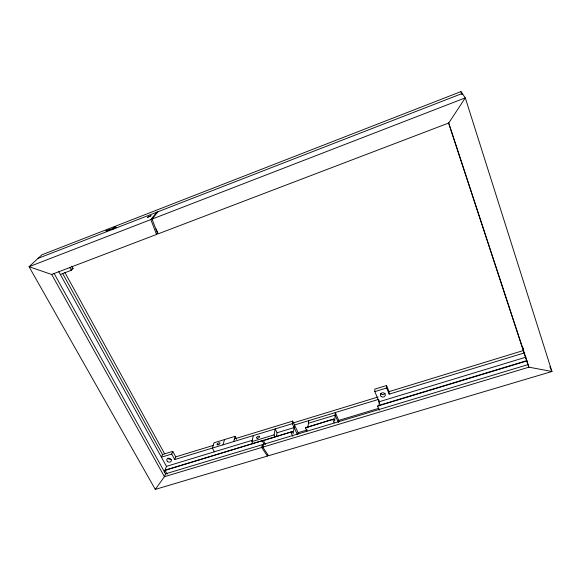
<?xml version="1.0" encoding="UTF-8"?>
<svg xmlns="http://www.w3.org/2000/svg" width="581" height="581" viewBox="0 0 581 581"><rect width="100%" height="100%" fill="white"/><g stroke="black" fill="none" stroke-linecap="round" stroke-linejoin="round"><path stroke-width="0.87" d="M338.665 422.14L338.767 420.404L335.288 412.561L334.714 421.036L333.821 419.039L306.753 427.224L305.497 427.928L306.971 431.102M307.879 427.5L308.729 420.644M297.864 434.435L298.111 432.671L292.686 421.109L234.404 438.938M294.502 424.98L293.194 433.571L292.265 431.61L265.009 439.861L263.491 440.638L265.394 444.523M297.37 434.544L292.279 423.702L292.686 421.109M276.433 436.2L277.072 432.765L275.22 428.909L274.065 434.886L275.009 436.832M116.055 227.796L115.256 226.241L41.934 254.798L29.05 266.723L155.28 489.398L267.391 456.078L267.739 454.313M549.815 366.705L551.95 371.499L268.502 455.744L262.801 447.138L263.389 444.363L527.926 364.643L528.921 367.17L551.95 371.499L465.287 97.862L460.958 91.602L116.396 225.798L113.346 229.103M267.391 456.078L261.675 447.479L262.271 444.697L165.527 473.849L164.423 476.703L155.28 489.398M253.069 443.913L251.922 441.604L253.331 435.583M233.678 441.582L235.116 436.316L214.019 442.787L212.37 448.082L214.316 451.822M222.988 444.843L224.535 439.563M292.279 423.702L174.736 459.564L175.76 456.877L172.76 451.364L162.498 454.524L161.402 457.203L171.715 454.037L172.76 451.364M164.227 472.092L166.464 466.354L58.674 271.465M448.743 123.012L465.287 97.862L152.062 219.102L157.749 234.005L448.743 123.012L528.921 367.17L262.801 447.138M109.62 229.488C99.402 233.431 113.113 228.696 113.738 227.883M156.848 212.196L150.842 219.574L29.05 266.723L51.673 274.464L156.529 234.47L157.858 232.698L156.042 229.023M152.062 219.102L158.032 211.731M112.191 229.553L115.256 226.241M60.337 274.464L71.34 270.281L73.083 268.422L71.848 266.163M379.313 410.222L377.592 406.119L378.384 405.553L526.778 360.641M305.497 427.928L333.821 419.039M263.491 440.638L292.265 431.61M165.062 470.414L263.905 440.195L167.168 469.47L165.062 470.414L167.117 474.118M38.077 258.363L462.251 93.468M71.398 269.061L73.083 268.422M524.752 352.769L389.176 394.136L389.045 391.63L386.539 385.515L374.789 389.132L374.839 391.623L379.742 403.388M374.839 391.623L386.655 387.992L386.539 385.515M175.76 456.877L213.198 445.424M389.045 391.63L523.808 350.401M293.26 422.895L378.064 397.005M294.313 425.038L378.551 399.387M166.464 466.354L252.212 440.311M277.072 432.765L294.102 427.587M308.402 423.244L335.114 415.132L338.258 422.227M379.073 401.783L526.066 357.133M251.922 441.604L274.065 434.886M377.592 406.119L527.127 360.881M298.111 432.671L307.284 429.904M338.767 420.404L378.914 408.29M261.675 447.479L164.423 476.703L51.673 274.464M54.026 273.31L165.527 473.849M62.574 273.382L162.716 454.93M64.752 272.264L164.648 453.826M69.691 267.26L71.34 270.281M171.715 454.037L174.736 459.564M235.116 436.316L236.627 439.316M262.271 444.697L263.346 446.891M262.372 440.972L263.905 444.08M290.914 432.337L292.78 436.28M332.739 419.685L334.169 422.903M386.655 387.992L389.176 394.136M150.842 219.574L156.529 234.47M522.472 346.334L523.278 348.774M448.459 122.707L527.926 364.643M461.597 92.532L462.149 94.26M460.958 91.602L461.779 94.187M379.023 400.091L379.19 405.93M261.457 440.623A1.692 0.799 -27.2 0 1 261.356 440.885M258.385 441.778A1.692 0.799 -27.2 0 1 258.538 441.226M385 393.337A2.491 2.15 0.5 0 1 380.708 393.627M171.134 459.353A2.317 1.888 18.4 0 1 168.083 458.155M150.973 215.711L147.523 217.33L150.973 215.711M257.339 438.285A1.699 0.792 -27.2 0 0 259.576 436.6A1.699 0.792 -27.2 0 0 257.172 436.854A1.699 0.792 -27.2 0 0 257.339 438.285M381.223 396.554A2.506 2.164 0.5 0 0 385.312 395.312A2.506 2.164 0.5 0 0 382.007 392.879A2.506 2.164 0.5 0 0 381.223 396.554M217.824 444.821A1.663 0.748 -28.5 0 0 219.974 443.129A1.663 0.748 -28.5 0 0 217.621 443.477A1.663 0.748 -28.5 0 0 217.824 444.821M167.35 461.299A2.331 1.888 18.4 0 0 171.25 461.074A2.331 1.888 18.4 0 0 168.643 458.286A2.331 1.888 18.4 0 0 167.35 461.299"/></g></svg>
